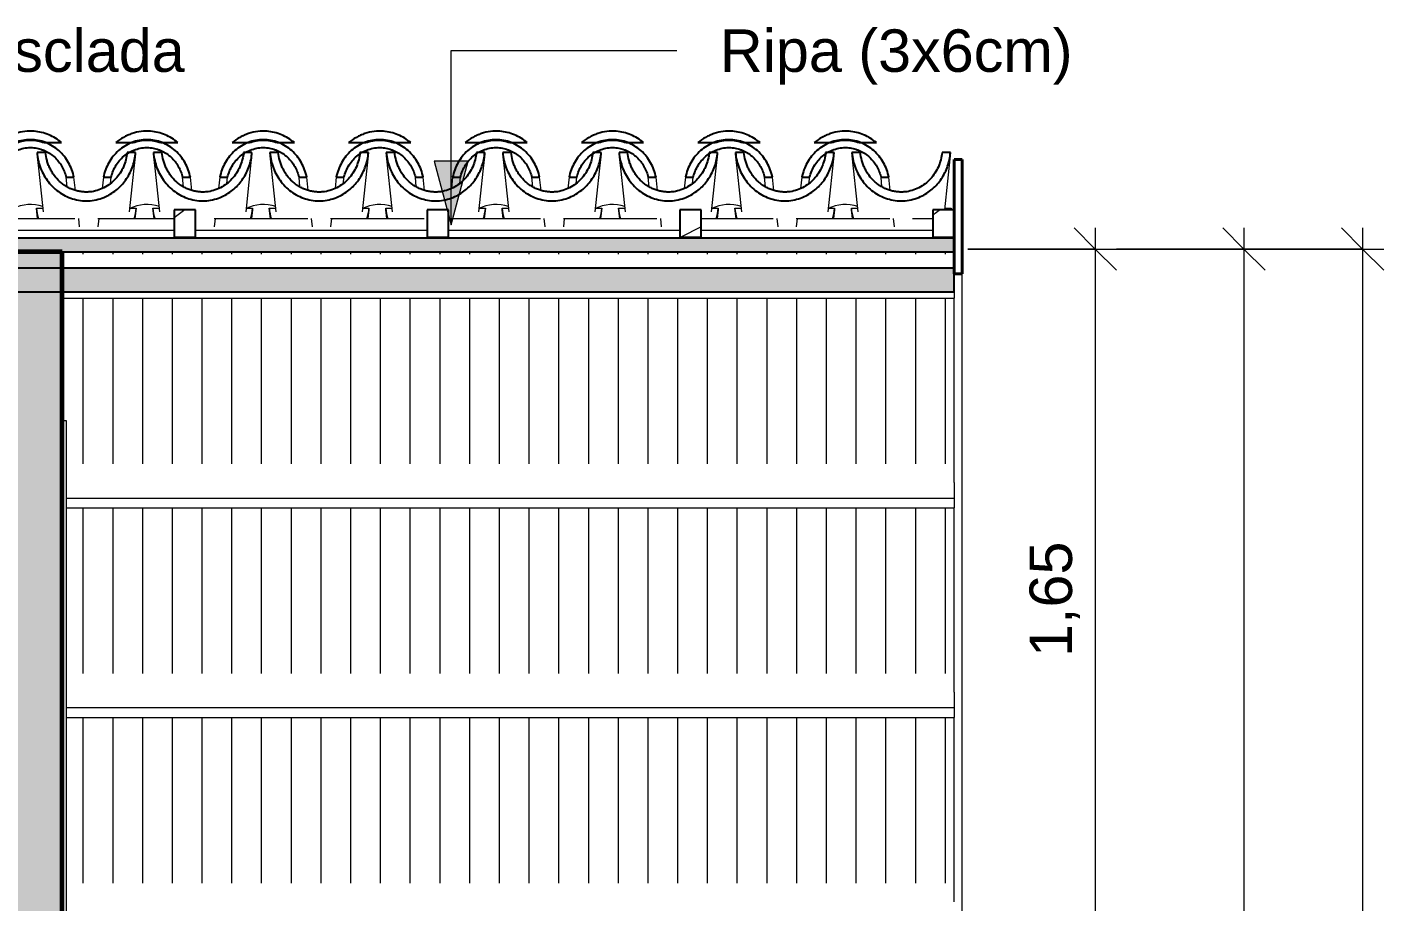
# Model space of a CAD drawing. Header units: millimetres. Extents: x -23755 to 62003, y -3000 to 6760.
# Drawn here: x -5382 to -2188, y 4514 to 6574 of the extents above; entities that cross this region are included whole.
import ezdxf

# ---------------------------------------------------------------- set-up
doc = ezdxf.new("R2010")
doc.units = ezdxf.units.MM
for name, color, linetype, lineweight in [('A-ANNO-DIMS', 211, 'Continuous', 9), ('A-ANNO-DIMS-50', 211, 'Continuous', 9), ('A-DOOR', 31, 'Continuous', 9), ('A-GLAZ-CURT', 52, 'Continuous', 9), ('A-GLAZ-CWMG', 51, 'Continuous', 9), ('A-ROOF', 132, 'Continuous', 9), ('A-ROOF-MCUT', 132, 'Continuous', 40), ('A-ROOF-OTLN', 132, 'Continuous', 9), ('A-ROOF-PATT', 132, 'Continuous', 9), ('A-WALL', 113, 'Continuous', 25), ('A-WALL-PATT', 111, 'Continuous', 25), ('G-ANNO-TEXT', 231, 'Continuous', 9)]:
    doc.layers.add(name, color=color, linetype=linetype, lineweight=lineweight)
doc.styles.add('@Arial Unicode MS', font='', dxfattribs={"height": 100})
doc.styles.add('Arial_1', font='arial.ttf', dxfattribs={"height": 100})
doc.styles.get('@Arial Unicode MS').set_extended_font_data('@Arial Unicode MS')
doc.dimstyles.new('CRT_-__Metros_-_Linha_de_chamada_3_5_mm_1', dxfattribs={"dimscale": 304.8, "dimtxt": 100.584485, "dimasz": 0.328084, "dimexe": 0.164042, "dimexo": 0.0625, "dimgap": 0.082021, "dimtad": 1, "dimlfac": 0.001, "dimrnd": 0.01, "dimzin": 0, "dimdsep": 46, "dimtxsty": '@Arial Unicode MS', "dimblk1": 'OBLIQUE', "dimblk2": 'OBLIQUE', "dimsah": 1, "dimcen": 0.09, "dimdle": 0.164042, "dimazin": 0, "dimtfac": 1, "dimtdec": 4, "dimtix": 1, "dimtmove": 0, "dimatfit": 3, "dimfxl": 0.984252, "dimfxlon": 1, "dimtvp": 1, "dimtolj": 1, "dimtzin": 0, "dimarcsym": 2})
pattern_1 = [(216.87, (-11821.27, 2369.08), (761.9991, 508.00136), [127, -1143]), (206.565, (-11668.87, 2292.88), (-254.0006, -253.9997), [283.981, -283.981]), (198.435, (-11668.87, 2165.88), (-507.99976, -254.0006), [160.644, -642.575])]

# ---------------------------------------------------------------- blocks, each defined once
blk = doc.blocks.new('Rectangular Mullion - Ripa-4229792-A')
at = {"layer": 'A-GLAZ-CWMG'}
for p, q in [((-5489.9, 6122.6), (-5269.8, 6122.6)), ((-5215.8, 6122.6), (-5035.7, 6122.6)), ((-4941.7, 6122.6), (-4721.6, 6122.6)), ((-4667.6, 6122.6), (-4447.5, 6122.6)), ((-4390.4, 6122.6), (-4173.4, 6122.6)), ((-4119.4, 6122.6), (-3899.3, 6122.6)), ((-3795, 6122.6), (-3625.2, 6122.6)), ((-3571.2, 6122.6), (-3351.1, 6122.6)), ((-3297.1, 6122.6), (-3249.7, 6122.6)), ((-5035.7, 6094.7), (-5581.1, 6094.7)), ((-4440.4, 6094.7), (-4985.7, 6094.7)), ((-3845, 6094.7), (-4390.4, 6094.7)), ((-3249.7, 6094.7), (-3795, 6094.7))]:
    blk.add_line(p, q, dxfattribs=at)
blk = doc.blocks.new('Rectangular Mullion - Caibro-4229768-A')
at = {"layer": 'A-GLAZ-CWMG'}
h = blk.add_hatch(dxfattribs=at)
h.set_pattern_fill('FP_2', color=256, style=0, pattern_type=2)
h.set_pattern_definition(pattern_1)
h.paths.add_polyline_path([(-3239.2, 6079.1), (-3199.7, 6079.1), (-3199.7, 6143.7), (-3249.7, 6143.7), (-3249.7, 6079.1)])
at = {"layer": 'A-GLAZ-CWMG', "lineweight": 25}
for p, q in [((-3199.7, 6143.7), (-3249.7, 6143.7)), ((-3249.7, 6143.7), (-3249.7, 6079.1)), ((-3199.7, 6079.1), (-3199.7, 6143.7)), ((-3249.7, 6079.1), (-3199.7, 6079.1))]:
    blk.add_line(p, q, dxfattribs=at)
at = {"layer": 'A-GLAZ-CWMG'}
blk.add_line((-3249.7, 6079.1), (-3249.7, 6076.7), dxfattribs=at)
blk = doc.blocks.new('Rectangular Mullion - Caibro-4229766-A')
at = {"layer": 'A-GLAZ-CWMG'}
h = blk.add_hatch(dxfattribs=at)
h.set_pattern_fill('FP_2', color=256, style=0, pattern_type=2)
h.set_pattern_definition(pattern_1)
h.paths.add_polyline_path([(-3811.4, 6079.1), (-3795, 6079.1), (-3795, 6143.7), (-3845, 6143.7), (-3845, 6079.1)])
at = {"layer": 'A-GLAZ-CWMG', "lineweight": 25}
for p, q in [((-3795, 6143.7), (-3845, 6143.7)), ((-3845, 6143.7), (-3845, 6079.1)), ((-3795, 6079.1), (-3795, 6143.7)), ((-3845, 6079.1), (-3795, 6079.1))]:
    blk.add_line(p, q, dxfattribs=at)
at = {"layer": 'A-GLAZ-CWMG'}
for p, q in [((-3845, 6076.7), (-3845, 6079.1)), ((-3795, 6076.7), (-3795, 6079.1))]:
    blk.add_line(p, q, dxfattribs=at)
blk = doc.blocks.new('Rectangular Mullion - Caibro-V7-A')
at = {"layer": 'A-GLAZ-CWMG', "lineweight": 25}
for p, q in [((-4390.4, 6143.7), (-4440.4, 6143.7)), ((-4440.4, 6143.7), (-4440.4, 6079.1)), ((-4390.4, 6079.1), (-4390.4, 6143.7)), ((-4440.4, 6079.1), (-4390.4, 6079.1))]:
    blk.add_line(p, q, dxfattribs=at)
at = {"layer": 'A-GLAZ-CWMG'}
for p, q in [((-4440.4, 6076.7), (-4440.4, 6079.1)), ((-4390.4, 6076.7), (-4390.4, 6079.1))]:
    blk.add_line(p, q, dxfattribs=at)
blk = doc.blocks.new('Rectangular Mullion - Caibro-V8-A')
at = {"layer": 'A-GLAZ-CWMG'}
h = blk.add_hatch(dxfattribs=at)
h.set_pattern_fill('FP_2', color=256, style=0, pattern_type=2)
h.set_pattern_definition(pattern_1)
h.paths.add_polyline_path([(-4996.6, 6079.1), (-4985.7, 6079.1), (-4985.7, 6143.7), (-5035.7, 6143.7), (-5035.7, 6079.1)])
at = {"layer": 'A-GLAZ-CWMG', "lineweight": 25}
for p, q in [((-4985.7, 6143.7), (-5035.7, 6143.7)), ((-5035.7, 6143.7), (-5035.7, 6079.1)), ((-4985.7, 6079.1), (-4985.7, 6143.7)), ((-5035.7, 6079.1), (-4985.7, 6079.1))]:
    blk.add_line(p, q, dxfattribs=at)
at = {"layer": 'A-GLAZ-CWMG'}
for p, q in [((-5035.7, 6076.7), (-5035.7, 6079.1)), ((-4985.7, 6076.7), (-4985.7, 6079.1))]:
    blk.add_line(p, q, dxfattribs=at)
blk = doc.blocks.new('Rectangular Mullion - Terça-V31-A')
at = {"layer": 'A-GLAZ-CWMG'}
for p, q in [((-3199.7, 5007.3), (-3199.7, 4970.2)), ((-3199.7, 4970.2), (-5289.7, 4970.2)), ((-3199.7, 4970.2), (-3199.7, 4947.9)), ((-5289.7, 4947.9), (-3199.7, 4947.9))]:
    blk.add_line(p, q, dxfattribs=at)
blk = doc.blocks.new('Rectangular Mullion - Terça-V32-A')
at = {"layer": 'A-GLAZ-CWMG'}
for p, q in [((-3199.7, 5501), (-3199.7, 5463.9)), ((-3199.7, 5463.9), (-5289.7, 5463.9)), ((-3199.7, 5463.9), (-3199.7, 5441.6)), ((-5289.7, 5441.6), (-3199.7, 5441.6))]:
    blk.add_line(p, q, dxfattribs=at)
blk = doc.blocks.new('Rectangular Mullion - Terça-V33-A')
at = {"layer": 'A-GLAZ-CWMG'}
h = blk.add_hatch(dxfattribs=at)
h.set_pattern_fill('FP_2', color=256, style=0, pattern_type=2)
h.set_pattern_definition(pattern_1)
h.paths.add_polyline_path([(-19919.7, 5949.9), (-3199.7, 5949.9), (-3199.7, 6005.8), (-19919.7, 6005.8), (-19919.7, 5997.2)])
at = {"layer": 'A-GLAZ-CWMG', "lineweight": 25}
for p, q in [((-3199.7, 6005.8), (-19919.7, 6005.8)), ((-3199.7, 5949.9), (-3199.7, 6005.8)), ((-19919.7, 5949.9), (-3199.7, 5949.9))]:
    blk.add_line(p, q, dxfattribs=at)
at = {"layer": 'A-GLAZ-CWMG'}
for p in [(-3199.7, 5949.9), (-5299.7, 5935.3)]:
    blk.add_line(p, (-3199.7, 5935.3), dxfattribs=at)
blk = doc.blocks.new('Porta inclinada - Porta inclinada Larissa-3958697-A')
at = {"layer": 'A-DOOR'}
for p, q in [((-5479.7, 5646.5), (-5489.7, 5646.5)), ((-5489.7, 3000), (-5489.7, 5646.5)), ((-5289.7, 5646.5), (-5299.7, 5646.5)), ((-5289.7, 3000), (-5289.7, 5646.5))]:
    blk.add_line(p, q, dxfattribs=at)
blk = doc.blocks.new('COLONIAL BASE - COLONIAL BASE-4236683-A')
at = {"layer": 'A-GLAZ-CURT'}
for p, q in [((-3712.8, 6122.6), (-3715.5, 6147.5)), ((-3715.5, 6147.5), (-3700.2, 6147.5)), ((-3712.8, 6122.6), (-3715.1, 6143.3)), ((-3496.2, 6147.5), (-3480.9, 6147.5)), ((-3480.9, 6147.5), (-3483.6, 6122.6)), ((-3481.3, 6143.3), (-3483.6, 6122.6))]:
    blk.add_line(p, q, dxfattribs=at)
for centre, major_axis, start_param, end_param in [((-3729.7, 6076.6), (85.3, 0), 1.218641, 2.069926), ((-3598.2, 6154.4), (117.5, 0), 3.205466, 3.438355), ((-3598.2, 6154.4), (117.5, 0), 5.986423, 6.219312)]:
    blk.add_ellipse(centre, major_axis=major_axis, ratio=0.928477, start_param=start_param, end_param=end_param, dxfattribs=at)
blk = doc.blocks.new('COLONIAL BASE - COLONIAL BASE-V40-A')
at = {"layer": 'A-GLAZ-CURT'}
for p, q in [((-3986.9, 6122.6), (-3989.6, 6147.5)), ((-3989.6, 6147.5), (-3974.9, 6147.5)), ((-3986.9, 6122.6), (-3989.2, 6143.3)), ((-3770.3, 6147.5), (-3755, 6147.5)), ((-3755, 6147.5), (-3757.7, 6122.6)), ((-3755.4, 6143.3), (-3757.7, 6122.6))]:
    blk.add_line(p, q, dxfattribs=at)
for centre, major_axis, start_param, end_param in [((-4003.8, 6076.6), (85.3, 0), 1.221709, 2.069926), ((-3872.3, 6154.4), (117.5, 0), 3.205466, 3.438355), ((-3872.3, 6154.4), (117.5, 0), 5.986423, 6.219312)]:
    blk.add_ellipse(centre, major_axis=major_axis, ratio=0.928477, start_param=start_param, end_param=end_param, dxfattribs=at)
blk = doc.blocks.new('COLONIAL BASE - COLONIAL BASE-V41-A')
at = {"layer": 'A-GLAZ-CURT', "lineweight": 25}
for p, q in [((-3694.3, 6278.4), (-3714.2, 6278.4)), ((-3482.2, 6278.4), (-3502.1, 6278.4)), ((-3832.1, 6220.1), (-3813.8, 6220.1)), ((-3645.6, 6220.1), (-3627.3, 6220.1))]:
    blk.add_line(p, q, dxfattribs=at)
at = {"layer": 'A-GLAZ-CURT'}
for p, q in [((-3699.3, 6138.7), (-3714.2, 6278.4)), ((-3710.9, 6247.8), (-3713.9, 6274.9)), ((-3482.2, 6278.4), (-3497.1, 6138.7)), ((-3482.5, 6274.9), (-3485.5, 6247.8)), ((-3832.1, 6220.1), (-3834.9, 6193.6)), ((-3815.2, 6205.4), (-3813.8, 6220.1)), ((-3643.5, 6197.7), (-3645.6, 6220.1)), ((-3624, 6189), (-3627.3, 6220.1)), ((-3617, 6122.9), (-3614.9, 6103.7))]:
    blk.add_line(p, q, dxfattribs=at)
at = {"layer": 'A-GLAZ-CURT', "lineweight": 25}
for points, knots in [([(-3627.3, 6220.1), (-3628.5, 6226.1), (-3631.9, 6237.8), (-3639.6, 6254.6), (-3649.8, 6269.8), (-3666.7, 6287.6), (-3693.1, 6303.9), (-3729.7, 6310.9), (-3766.3, 6303.9), (-3792.7, 6287.6), (-3809.6, 6269.8), (-3819.9, 6254.6), (-3827.5, 6237.8), (-3830.9, 6226.1), (-3832.1, 6220.1)], [0, 0, 0, 0, 0.0625, 0.125, 0.1875, 0.25, 0.375, 0.5, 0.625, 0.75, 0.8125, 0.875, 0.9375, 1, 1, 1, 1]), ([(-3813.8, 6220.1), (-3812.6, 6225.2), (-3809.3, 6235.2), (-3802.1, 6249.2), (-3792.6, 6261.8), (-3777.2, 6276.2), (-3753.5, 6288.5), (-3727.7, 6291), (-3710.5, 6287.9), (-3701.8, 6285.1), (-3695.4, 6282.5), (-3689.3, 6279.4), (-3681.4, 6274.5), (-3672.4, 6267.4), (-3663.1, 6257.2), (-3655.4, 6245.8), (-3649.4, 6233.3), (-3646.7, 6224.6), (-3645.6, 6220.1)], [0, 0, 0, 0, 0.066667, 0.133333, 0.2, 0.266667, 0.4, 0.533333, 0.591667, 0.620833, 0.65, 0.679167, 0.708333, 0.766667, 0.825, 0.883333, 0.941667, 1, 1, 1, 1]), ([(-3714.2, 6278.4), (-3713.7, 6272.1), (-3711.8, 6259.7), (-3704.5, 6235.6), (-3689, 6208), (-3661.3, 6181.9), (-3632.4, 6168.7), (-3607.6, 6164.4), (-3582.5, 6164.4), (-3553.3, 6172.1), (-3524, 6191.1), (-3502.2, 6216), (-3490, 6240.8), (-3484.2, 6262), (-3482.6, 6272.9), (-3482.2, 6278.4)], [0, 0, 0, 0, 0.052632, 0.105263, 0.210526, 0.315789, 0.421053, 0.473684, 0.526316, 0.631579, 0.723684, 0.815789, 0.907895, 0.953947, 1, 1, 1, 1]), ([(-3502.1, 6278.4), (-3502.6, 6272.6), (-3504.6, 6261.3), (-3510.2, 6244.8), (-3518.4, 6229.6), (-3532.5, 6211.2), (-3555.6, 6193.4), (-3581.3, 6185.8), (-3599.3, 6185), (-3609, 6185.7), (-3618.6, 6187.4), (-3627.9, 6190), (-3637, 6193.7), (-3645.5, 6198.3), (-3653.6, 6203.7), (-3663.6, 6212), (-3672.3, 6221.7), (-3679.5, 6232.5), (-3684.1, 6241.1), (-3687.9, 6250), (-3691.9, 6262.4), (-3693.7, 6271.9), (-3694.3, 6278.4)], [0, 0, 0, 0, 0.058824, 0.117647, 0.176471, 0.235294, 0.352941, 0.470588, 0.503676, 0.536765, 0.569853, 0.602941, 0.636029, 0.669118, 0.702206, 0.735294, 0.801471, 0.834559, 0.867647, 0.900735, 0.933824, 1, 1, 1, 1])]:
    blk.add_open_spline(points, degree=3, knots=knots, dxfattribs=at)
blk = doc.blocks.new('COLONIAL BASE - COLONIAL BASE-V42-A')
at = {"layer": 'A-GLAZ-CURT', "lineweight": 25}
for p, q in [((-3968.4, 6278.4), (-3988.3, 6278.4)), ((-3756.3, 6278.4), (-3776.2, 6278.4)), ((-4106.2, 6220.1), (-4087.9, 6220.1)), ((-3919.7, 6220.1), (-3901.4, 6220.1))]:
    blk.add_line(p, q, dxfattribs=at)
at = {"layer": 'A-GLAZ-CURT'}
for p, q in [((-3973.4, 6138.7), (-3988.3, 6278.4)), ((-3985, 6247.8), (-3988, 6274.9)), ((-3756.3, 6278.4), (-3771.2, 6138.7)), ((-3756.6, 6274.9), (-3759.5, 6247.8)), ((-4106.2, 6220.1), (-4109, 6193.6)), ((-4089.3, 6205.4), (-4087.9, 6220.1)), ((-3917.6, 6197.7), (-3919.7, 6220.1)), ((-3898.1, 6189), (-3901.4, 6220.1)), ((-4118.6, 6103.7), (-4116.5, 6122.9)), ((-3891.1, 6122.9), (-3889, 6103.7))]:
    blk.add_line(p, q, dxfattribs=at)
at = {"layer": 'A-GLAZ-CURT', "lineweight": 25}
for points, knots in [([(-3901.4, 6220.1), (-3902.6, 6226.1), (-3906, 6237.8), (-3913.7, 6254.6), (-3923.9, 6269.8), (-3940.8, 6287.6), (-3967.2, 6303.9), (-4003.8, 6310.9), (-4040.4, 6303.9), (-4066.8, 6287.6), (-4083.7, 6269.8), (-4093.9, 6254.6), (-4101.6, 6237.8), (-4105, 6226.1), (-4106.2, 6220.1)], [0, 0, 0, 0, 0.0625, 0.125, 0.1875, 0.25, 0.375, 0.5, 0.625, 0.75, 0.8125, 0.875, 0.9375, 1, 1, 1, 1]), ([(-4087.9, 6220.1), (-4086.7, 6225.2), (-4083.4, 6235.2), (-4076.2, 6249.2), (-4066.7, 6261.8), (-4051.3, 6276.2), (-4027.6, 6288.5), (-4001.7, 6291), (-3984.6, 6287.9), (-3975.9, 6285.1), (-3969.5, 6282.5), (-3963.4, 6279.4), (-3955.5, 6274.5), (-3946.5, 6267.4), (-3937.2, 6257.2), (-3929.5, 6245.8), (-3923.5, 6233.3), (-3920.8, 6224.6), (-3919.7, 6220.1)], [0, 0, 0, 0, 0.066667, 0.133333, 0.2, 0.266667, 0.4, 0.533333, 0.591667, 0.620833, 0.65, 0.679167, 0.708333, 0.766667, 0.825, 0.883333, 0.941667, 1, 1, 1, 1]), ([(-3988.3, 6278.4), (-3987.8, 6272.1), (-3985.9, 6259.7), (-3978.6, 6235.6), (-3963.1, 6208), (-3935.4, 6181.9), (-3906.5, 6168.7), (-3881.7, 6164.4), (-3856.6, 6164.4), (-3827.4, 6172.1), (-3798.1, 6191.1), (-3776.3, 6216), (-3764.1, 6240.8), (-3758.3, 6262), (-3756.7, 6272.9), (-3756.3, 6278.4)], [0, 0, 0, 0, 0.052632, 0.105263, 0.210526, 0.315789, 0.421053, 0.473684, 0.526316, 0.631579, 0.723684, 0.815789, 0.907895, 0.953947, 1, 1, 1, 1]), ([(-3776.2, 6278.4), (-3776.7, 6272.6), (-3778.7, 6261.3), (-3784.3, 6244.8), (-3792.5, 6229.6), (-3806.6, 6211.2), (-3829.7, 6193.4), (-3855.4, 6185.8), (-3873.4, 6185), (-3883.1, 6185.7), (-3892.7, 6187.4), (-3902, 6190), (-3911.1, 6193.7), (-3919.6, 6198.3), (-3927.7, 6203.7), (-3937.7, 6212), (-3946.4, 6221.7), (-3953.5, 6232.5), (-3958.2, 6241.1), (-3962, 6250), (-3966, 6262.4), (-3967.8, 6271.9), (-3968.4, 6278.4)], [0, 0, 0, 0, 0.058824, 0.117647, 0.176471, 0.235294, 0.352941, 0.470588, 0.503676, 0.536765, 0.569853, 0.602941, 0.636029, 0.669118, 0.702206, 0.735294, 0.801471, 0.834559, 0.867647, 0.900735, 0.933824, 1, 1, 1, 1])]:
    blk.add_open_spline(points, degree=3, knots=knots, dxfattribs=at)
blk = doc.blocks.new('COLONIAL BASE - COLONIAL BASE-V43-A')
at = {"layer": 'A-GLAZ-CURT', "lineweight": 25}
for p, q in [((-4516.6, 6278.4), (-4536.5, 6278.4)), ((-4304.5, 6278.4), (-4324.4, 6278.4)), ((-4654.4, 6220.1), (-4636.1, 6220.1)), ((-4467.9, 6220.1), (-4449.6, 6220.1))]:
    blk.add_line(p, q, dxfattribs=at)
at = {"layer": 'A-GLAZ-CURT'}
for p, q in [((-4521.6, 6138.7), (-4536.5, 6278.4)), ((-4533.2, 6247.8), (-4536.2, 6274.9)), ((-4304.5, 6278.4), (-4319.4, 6138.7)), ((-4304.8, 6274.9), (-4307.7, 6247.8)), ((-4654.4, 6220.1), (-4657.2, 6193.6)), ((-4637.5, 6205.4), (-4636.1, 6220.1)), ((-4465.8, 6197.7), (-4467.9, 6220.1)), ((-4446.3, 6189), (-4449.6, 6220.1)), ((-4666.8, 6103.7), (-4664.7, 6122.9))]:
    blk.add_line(p, q, dxfattribs=at)
at = {"layer": 'A-GLAZ-CURT', "lineweight": 25}
for points, knots in [([(-4449.6, 6220.1), (-4450.8, 6226.1), (-4454.2, 6237.8), (-4461.9, 6254.6), (-4472.1, 6269.8), (-4489, 6287.6), (-4515.4, 6303.9), (-4552, 6310.9), (-4588.6, 6303.9), (-4615, 6287.6), (-4631.9, 6269.8), (-4642.1, 6254.6), (-4649.8, 6237.8), (-4653.2, 6226.1), (-4654.4, 6220.1)], [0, 0, 0, 0, 0.0625, 0.125, 0.1875, 0.25, 0.375, 0.5, 0.625, 0.75, 0.8125, 0.875, 0.9375, 1, 1, 1, 1]), ([(-4636.1, 6220.1), (-4634.9, 6225.2), (-4631.6, 6235.2), (-4624.4, 6249.2), (-4614.9, 6261.8), (-4599.5, 6276.2), (-4575.8, 6288.5), (-4549.9, 6291), (-4532.8, 6287.9), (-4524.1, 6285.1), (-4517.6, 6282.5), (-4511.6, 6279.4), (-4503.7, 6274.5), (-4494.7, 6267.4), (-4485.4, 6257.2), (-4477.7, 6245.8), (-4471.7, 6233.3), (-4469, 6224.6), (-4467.9, 6220.1)], [0, 0, 0, 0, 0.066667, 0.133333, 0.2, 0.266667, 0.4, 0.533333, 0.591667, 0.620833, 0.65, 0.679167, 0.708333, 0.766667, 0.825, 0.883333, 0.941667, 1, 1, 1, 1]), ([(-4536.5, 6278.4), (-4536, 6272.1), (-4534.1, 6259.7), (-4526.8, 6235.6), (-4511.3, 6208), (-4483.6, 6181.9), (-4454.7, 6168.7), (-4429.9, 6164.4), (-4404.8, 6164.4), (-4375.6, 6172.1), (-4346.3, 6191.1), (-4324.5, 6216), (-4312.3, 6240.8), (-4306.5, 6262), (-4304.9, 6272.9), (-4304.5, 6278.4)], [0, 0, 0, 0, 0.052632, 0.105263, 0.210526, 0.315789, 0.421053, 0.473684, 0.526316, 0.631579, 0.723684, 0.815789, 0.907895, 0.953947, 1, 1, 1, 1]), ([(-4324.4, 6278.4), (-4324.9, 6272.6), (-4326.9, 6261.3), (-4332.5, 6244.8), (-4340.7, 6229.6), (-4354.8, 6211.2), (-4377.9, 6193.4), (-4403.6, 6185.8), (-4421.6, 6185), (-4431.3, 6185.7), (-4440.9, 6187.4), (-4450.2, 6190), (-4459.3, 6193.7), (-4467.8, 6198.3), (-4475.9, 6203.7), (-4485.9, 6212), (-4494.6, 6221.7), (-4501.7, 6232.5), (-4506.4, 6241.1), (-4510.2, 6250), (-4514.2, 6262.4), (-4516, 6271.9), (-4516.6, 6278.4)], [0, 0, 0, 0, 0.058824, 0.117647, 0.176471, 0.235294, 0.352941, 0.470588, 0.503676, 0.536765, 0.569853, 0.602941, 0.636029, 0.669118, 0.702206, 0.735294, 0.801471, 0.834559, 0.867647, 0.900735, 0.933824, 1, 1, 1, 1])]:
    blk.add_open_spline(points, degree=3, knots=knots, dxfattribs=at)
blk = doc.blocks.new('COLONIAL BASE - COLONIAL BASE-V44-A')
at = {"layer": 'A-GLAZ-CURT', "lineweight": 25}
for p, q in [((-5064.8, 6278.4), (-5084.7, 6278.4)), ((-4852.7, 6278.4), (-4872.6, 6278.4)), ((-5202.6, 6220.1), (-5184.3, 6220.1)), ((-5016.1, 6220.1), (-4997.8, 6220.1))]:
    blk.add_line(p, q, dxfattribs=at)
at = {"layer": 'A-GLAZ-CURT'}
for p, q in [((-5069.8, 6138.7), (-5084.7, 6278.4)), ((-5081.4, 6247.8), (-5084.4, 6274.9)), ((-4852.7, 6278.4), (-4867.6, 6138.7)), ((-4853, 6274.9), (-4855.9, 6247.8)), ((-5202.6, 6220.1), (-5205.4, 6193.6)), ((-5185.7, 6205.4), (-5184.3, 6220.1)), ((-5014, 6197.7), (-5016.1, 6220.1)), ((-4994.5, 6189), (-4997.8, 6220.1)), ((-5215, 6103.7), (-5212.9, 6122.9)), ((-4985.7, 6107), (-4985.4, 6103.7))]:
    blk.add_line(p, q, dxfattribs=at)
at = {"layer": 'A-GLAZ-CURT', "lineweight": 25}
for points, knots in [([(-4997.8, 6220.1), (-4999, 6226.1), (-5002.3, 6237.8), (-5010, 6254.6), (-5020.3, 6269.8), (-5037.2, 6287.6), (-5063.6, 6303.9), (-5100.2, 6310.9), (-5136.8, 6303.9), (-5163.2, 6287.6), (-5180.1, 6269.8), (-5190.3, 6254.6), (-5198, 6237.8), (-5201.4, 6226.1), (-5202.6, 6220.1)], [0, 0, 0, 0, 0.0625, 0.125, 0.1875, 0.25, 0.375, 0.5, 0.625, 0.75, 0.8125, 0.875, 0.9375, 1, 1, 1, 1]), ([(-5184.3, 6220.1), (-5183, 6225.2), (-5179.8, 6235.2), (-5172.6, 6249.2), (-5163.1, 6261.8), (-5147.7, 6276.2), (-5124, 6288.5), (-5098.1, 6291), (-5081, 6287.9), (-5072.3, 6285.1), (-5065.8, 6282.5), (-5059.8, 6279.4), (-5051.9, 6274.5), (-5042.9, 6267.4), (-5033.6, 6257.2), (-5025.9, 6245.8), (-5019.9, 6233.3), (-5017.2, 6224.6), (-5016.1, 6220.1)], [0, 0, 0, 0, 0.066667, 0.133333, 0.2, 0.266667, 0.4, 0.533333, 0.591667, 0.620833, 0.65, 0.679167, 0.708333, 0.766667, 0.825, 0.883333, 0.941667, 1, 1, 1, 1]), ([(-5084.7, 6278.4), (-5084.2, 6272.1), (-5082.3, 6259.7), (-5075, 6235.6), (-5059.5, 6208), (-5031.8, 6181.9), (-5002.9, 6168.7), (-4978.1, 6164.4), (-4953, 6164.4), (-4923.8, 6172.1), (-4894.5, 6191.1), (-4872.7, 6216), (-4860.5, 6240.8), (-4854.7, 6262), (-4853.1, 6272.9), (-4852.7, 6278.4)], [0, 0, 0, 0, 0.052632, 0.105263, 0.210526, 0.315789, 0.421053, 0.473684, 0.526316, 0.631579, 0.723684, 0.815789, 0.907895, 0.953947, 1, 1, 1, 1]), ([(-4872.6, 6278.4), (-4873.1, 6272.6), (-4875.1, 6261.3), (-4880.7, 6244.8), (-4888.9, 6229.6), (-4903, 6211.2), (-4926.1, 6193.4), (-4951.8, 6185.8), (-4969.8, 6185), (-4979.5, 6185.7), (-4989.1, 6187.4), (-4998.4, 6190), (-5007.5, 6193.7), (-5016, 6198.3), (-5024.1, 6203.7), (-5034.1, 6212), (-5042.8, 6221.7), (-5049.9, 6232.5), (-5054.6, 6241.1), (-5058.4, 6250), (-5062.4, 6262.4), (-5064.2, 6271.9), (-5064.8, 6278.4)], [0, 0, 0, 0, 0.058824, 0.117647, 0.176471, 0.235294, 0.352941, 0.470588, 0.503676, 0.536765, 0.569853, 0.602941, 0.636029, 0.669118, 0.702206, 0.735294, 0.801471, 0.834559, 0.867647, 0.900735, 0.933824, 1, 1, 1, 1])]:
    blk.add_open_spline(points, degree=3, knots=knots, dxfattribs=at)
blk = doc.blocks.new('COLONIAL BASE - COLONIAL BASE-V45-A')
at = {"layer": 'A-GLAZ-CURT', "lineweight": 25}
for p, q in [((-3802.9, 6301.6), (-3762.2, 6301.6)), ((-3697.2, 6301.6), (-3656.5, 6301.6))]:
    blk.add_line(p, q, dxfattribs=at)
blk.add_open_spline([(-3656.5, 6301.6), (-3661.1, 6305.4), (-3670.6, 6312.3), (-3686.5, 6320.4), (-3703.3, 6325.9), (-3722.3, 6329), (-3743, 6328.6), (-3761.1, 6324.5), (-3774.9, 6319.2), (-3788.1, 6312.6), (-3797.2, 6306.4), (-3802.9, 6301.6)], degree=3, knots=[0, 0, 0, 0, 0.111111, 0.222222, 0.333333, 0.444444, 0.583333, 0.722222, 0.791667, 0.861111, 1, 1, 1, 1], dxfattribs=at)
blk.add_open_spline([(-3762.2, 6301.6), (-3757, 6303.6), (-3746.3, 6306.5), (-3729.7, 6308), (-3713.1, 6306.5), (-3702.4, 6303.6), (-3697.2, 6301.6)], degree=3, dxfattribs=at)
blk = doc.blocks.new('COLONIAL BASE - COLONIAL BASE-V53-A')
at = {"layer": 'A-GLAZ-CURT'}
for p, q in [((-10017.1, 6122.6), (-10019.7, 6147.5)), ((-10019.7, 6147.5), (-10004.5, 6147.5)), ((-10017.1, 6122.6), (-10019.3, 6143.3)), ((-9800.4, 6147.5), (-9785.2, 6147.5)), ((-9785.2, 6147.5), (-9785.6, 6143.7))]:
    blk.add_line(p, q, dxfattribs=at)
for centre, major_axis, start_param, end_param in [((-10034, 6076.6), (85.3, 0), 1.218641, 2.069926), ((-9902.5, 6154.4), (117.5, 0), 3.205466, 3.438355), ((-9902.5, 6154.4), (117.5, 0), 6.184843, 6.219312)]:
    blk.add_ellipse(centre, major_axis=major_axis, ratio=0.928477, start_param=start_param, end_param=end_param, dxfattribs=at)
blk = doc.blocks.new('COLONIAL BASE - COLONIAL BASE-V55-A')
at = {"layer": 'A-GLAZ-CURT', "lineweight": 25}
for p, q in [((-10546.8, 6278.4), (-10566.7, 6278.4)), ((-10334.6, 6278.4), (-10354.5, 6278.4)), ((-10684.5, 6220.1), (-10666.2, 6220.1)), ((-10498.1, 6220.1), (-10479.8, 6220.1))]:
    blk.add_line(p, q, dxfattribs=at)
at = {"layer": 'A-GLAZ-CURT'}
for p, q in [((-10551.7, 6138.7), (-10566.7, 6278.4)), ((-10563.4, 6247.8), (-10566.3, 6274.9)), ((-10334.6, 6278.4), (-10349, 6143.7)), ((-10335, 6274.9), (-10337.9, 6247.8)), ((-10684.5, 6220.1), (-10687.4, 6193.6)), ((-10667.6, 6205.4), (-10666.2, 6220.1)), ((-10496, 6197.7), (-10498.1, 6220.1)), ((-10476.5, 6189), (-10479.8, 6220.1)), ((-10697, 6103.7), (-10694.9, 6122.9)), ((-10469.4, 6122.9), (-10467.3, 6103.7))]:
    blk.add_line(p, q, dxfattribs=at)
at = {"layer": 'A-GLAZ-CURT', "lineweight": 25}
for points, knots in [([(-10479.8, 6220.1), (-10481, 6226.1), (-10484.3, 6237.8), (-10492, 6254.6), (-10502.3, 6269.8), (-10519.1, 6287.6), (-10545.5, 6303.9), (-10582.2, 6310.9), (-10618.8, 6303.9), (-10645.2, 6287.6), (-10662, 6269.8), (-10672.3, 6254.6), (-10680, 6237.8), (-10683.3, 6226.1), (-10684.5, 6220.1)], [0, 0, 0, 0, 0.0625, 0.125, 0.1875, 0.25, 0.375, 0.5, 0.625, 0.75, 0.8125, 0.875, 0.9375, 1, 1, 1, 1]), ([(-10666.2, 6220.1), (-10665, 6225.2), (-10661.8, 6235.2), (-10654.5, 6249.2), (-10645, 6261.8), (-10629.6, 6276.2), (-10606, 6288.5), (-10580.1, 6291), (-10562.9, 6287.9), (-10554.2, 6285.1), (-10547.8, 6282.5), (-10541.7, 6279.4), (-10533.9, 6274.5), (-10524.9, 6267.4), (-10515.6, 6257.2), (-10507.9, 6245.8), (-10501.9, 6233.3), (-10499.2, 6224.6), (-10498.1, 6220.1)], [0, 0, 0, 0, 0.066667, 0.133333, 0.2, 0.266667, 0.4, 0.533333, 0.591667, 0.620833, 0.65, 0.679167, 0.708333, 0.766667, 0.825, 0.883333, 0.941667, 1, 1, 1, 1]), ([(-10566.7, 6278.4), (-10566.1, 6272.1), (-10564.2, 6259.7), (-10556.9, 6235.6), (-10541.5, 6208), (-10513.8, 6181.9), (-10484.9, 6168.7), (-10460.1, 6164.4), (-10434.9, 6164.4), (-10405.7, 6172.1), (-10376.5, 6191.1), (-10354.7, 6216), (-10342.5, 6240.8), (-10336.7, 6262), (-10335.1, 6272.9), (-10334.6, 6278.4)], [0, 0, 0, 0, 0.052632, 0.105263, 0.210526, 0.315789, 0.421053, 0.473684, 0.526316, 0.631579, 0.723684, 0.815789, 0.907895, 0.953947, 1, 1, 1, 1]), ([(-10354.5, 6278.4), (-10355.1, 6272.6), (-10357.1, 6261.3), (-10362.7, 6244.8), (-10370.8, 6229.6), (-10384.9, 6211.2), (-10408.1, 6193.4), (-10433.7, 6185.8), (-10451.8, 6185), (-10461.4, 6185.7), (-10471.1, 6187.4), (-10480.4, 6190), (-10489.4, 6193.7), (-10498, 6198.3), (-10506.1, 6203.7), (-10516, 6212), (-10524.7, 6221.7), (-10531.9, 6232.5), (-10536.5, 6241.1), (-10540.4, 6250), (-10544.4, 6262.4), (-10546.1, 6271.9), (-10546.8, 6278.4)], [0, 0, 0, 0, 0.058824, 0.117647, 0.176471, 0.235294, 0.352941, 0.470588, 0.503676, 0.536765, 0.569853, 0.602941, 0.636029, 0.669118, 0.702206, 0.735294, 0.801471, 0.834559, 0.867647, 0.900735, 0.933824, 1, 1, 1, 1])]:
    blk.add_open_spline(points, degree=3, knots=knots, dxfattribs=at)
blk = doc.blocks.new('DIMBLOCK18-A')
at = {"layer": 'A-ANNO-DIMS-50', "lineweight": 18, "transparency": 16777216}
for p, q in [((-2867.1, 6051.1), (-2917.1, 6101.1)), ((-2867.1, 6051.1), (-2817.1, 6001.1)), ((-2867.1, 4400), (-2917.1, 4450)), ((-2867.1, 4400), (-2817.1, 4350))]:
    blk.add_line(p, q, dxfattribs=at)
at = {"layer": 'A-ANNO-DIMS-50', "transparency": 16777216}
for p, q in [((-2867.1, 6101.1), (-2867.1, 4400)), ((-3167.1, 6051.1), (-2817.1, 6051.1)), ((-2867.1, 6051.1), (-3167.1, 6051.1)), ((-3167.1, 4400), (-2817.1, 4400)), ((-2867.1, 4400), (-3167.1, 4400))]:
    blk.add_line(p, q, dxfattribs=at)
at = {"layer": 'A-ANNO-DIMS-50', "color": 0, "transparency": 16777216, "insert": (-3021.9, 5090.3), "char_height": 100, "width": 324.675, "attachment_point": 1, "rotation": 90, "line_spacing_factor": 1.117605, "style": '@Arial Unicode MS'}
blk.add_mtext('1,65', dxfattribs=at)
blk = doc.blocks.new('_Oblique')
at = {"color": 0, "linetype": 'ByBlock', "lineweight": -2}
blk.add_line((-0.5, -0.5), (0.5, 0.5), dxfattribs=at)
blk = doc.blocks.new('DIMBLOCK35-A')
at = {"layer": 'A-ANNO-DIMS-50', "lineweight": 18, "transparency": 16777216}
for p, q in [((-2517.1, 6051.1), (-2567.1, 6101.1)), ((-2517.1, 6051.1), (-2467.1, 6001.1)), ((-2517.1, -250), (-2567.1, -200)), ((-2517.1, -250), (-2467.1, -300))]:
    blk.add_line(p, q, dxfattribs=at)
at = {"layer": 'A-ANNO-DIMS-50', "transparency": 16777216}
for p, q in [((-2517.1, 6101.1), (-2517.1, -250)), ((-2817.1, 6051.1), (-2467.1, 6051.1)), ((-2517.1, 6051.1), (-2817.1, 6051.1)), ((-2817.1, -250), (-2467.1, -250)), ((-2517.1, -250), (-2817.1, -250))]:
    blk.add_line(p, q, dxfattribs=at)
at = {"layer": 'A-ANNO-DIMS-50', "color": 0, "transparency": 16777216, "insert": (-2671.9, 2765.3), "char_height": 100, "width": 324.675, "attachment_point": 1, "rotation": 90, "line_spacing_factor": 1.117605, "style": '@Arial Unicode MS'}
blk.add_mtext('6,30', dxfattribs=at)
blk = doc.blocks.new('DIMBLOCK37-A')
at = {"layer": 'A-ANNO-DIMS-50', "lineweight": 18, "transparency": 16777216}
for p, q in [((-2237.6, 6051.1), (-2287.6, 6101.1)), ((-2237.6, 6051.1), (-2187.6, 6001.1)), ((-2237.6, -996.8), (-2287.6, -946.8)), ((-2237.6, -996.8), (-2187.6, -1046.8))]:
    blk.add_line(p, q, dxfattribs=at)
at = {"layer": 'A-ANNO-DIMS-50', "transparency": 16777216}
for p, q in [((-2237.6, 6101.1), (-2237.6, -1046.8)), ((-2537.6, 6051.1), (-2187.6, 6051.1)), ((-2237.6, 6051.1), (-2537.6, 6051.1)), ((-2537.6, -996.8), (-2187.6, -996.8)), ((-2237.6, -996.8), (-2537.6, -996.8))]:
    blk.add_line(p, q, dxfattribs=at)
at = {"layer": 'A-ANNO-DIMS-50', "color": 0, "transparency": 16777216, "insert": (-2392.4, 2391.9), "char_height": 100, "width": 324.675, "attachment_point": 1, "rotation": 90, "line_spacing_factor": 1.117605, "style": '@Arial Unicode MS'}
blk.add_mtext('7,05', dxfattribs=at)

msp = doc.modelspace()

# ---------------------------------------------------------------- hatches: boundary and pattern name
at = {"layer": 'A-ROOF-PATT'}
msp.add_hatch(color=256, dxfattribs=at).paths.add_polyline_path([(-11535.623, 6044.391), (-3199.651, 6044.391), (-3199.651, 6076.702), (-19919.651, 6076.702), (-19919.651, 6044.391), (-11576.492, 6044.391)])
h = msp.add_hatch(dxfattribs=at)
h.set_pattern_fill('FP_4', color=256, style=0, pattern_type=2)
h.set_pattern_definition([(90, (0, 6212.23), (-70, 4e-15), [])])
h.paths.add_polyline_path([(-19919.651, 4070.749), (-19319.651, 4070.749), (-19319.651, 4454.159), (-19919.651, 4454.159), (-19919.651, 4096.966)])
h.paths.add_polyline_path([(-3484.448, 4070.749), (-3199.651, 4070.749), (-3199.651, 4454.159), (-5289.651, 4454.159), (-5289.651, 4380.337), (-3799.651, 4380.337), (-3799.651, 4070.749)])
h.paths.add_polyline_path([(-19096.371, 4380.337), (-18728.331, 4380.337), (-18728.551, 4436.104), (-18729.653, 4454.159), (-19139.651, 4454.159), (-19139.651, 4380.337), (-19137.24, 4380.337)])
h.paths.add_polyline_path([(-16889.45, 4380.337), (-16759.651, 4380.337), (-16759.651, 4454.159), (-17169.649, 4454.159), (-17170.97, 4432.51), (-17170.97, 4380.337), (-16930.319, 4380.337)])
h.paths.add_polyline_path([(-9778.26, 4380.337), (-5489.651, 4380.337), (-5489.651, 4454.159), (-16579.651, 4454.159), (-16579.651, 4380.337), (-9819.129, 4380.337)])
h.paths.add_polyline_path([(-16358.154, 4557.926), (-5489.651, 4557.926), (-5489.651, 4947.873), (-16579.651, 4947.873), (-16579.651, 4557.926), (-16399.023, 4557.926)])
h.paths.add_polyline_path([(-17044.317, 4813.978), (-17045.399, 4812.691), (-17044.749, 4812.691), (-17044.425, 4813.656)])
h.paths.add_polyline_path([(-17141.021, 4557.926), (-16759.651, 4557.926), (-16759.651, 4947.873), (-17715.344, 4947.864), (-17541.151, 4935.62), (-17541.151, 4900.68), (-17332.401, 4881.34), (-17332.401, 4860.34), (-17095.651, 4850.364), (-17095.651, 4844.1), (-17054.379, 4843.6), (-17050.949, 4842.064), (-17049.873, 4841.27), (-17048.559, 4838.714), (-17047.869, 4835.291), (-17046.287, 4827.808), (-17047.289, 4827.001), (-17050.614, 4826.339), (-17052.004, 4824.804), (-17052.07, 4824.227), (-17052.437, 4823.009), (-17052.437, 4822.62), (-17050.961, 4821.102), (-17042.425, 4815.965), (-17042.425, 4815.124), (-17043.959, 4815.965), (-17045.399, 4815.928), (-17043.21, 4815.052), (-17043.986, 4814.581), (-17048.106, 4815.965), (-17050.993, 4815.52), (-17049.081, 4814.589), (-17048.849, 4814.589), (-17048.559, 4815.347), (-17047.026, 4814.964), (-17046.899, 4814.544), (-17043.959, 4813.859), (-17043.344, 4813.656), (-17043.21, 4812.694), (-17041.898, 4813.597), (-17041.426, 4813.01), (-17040.966, 4813.597), (-17040.137, 4812.691), (-17039.244, 4800.018), (-18860.058, 4800.018), (-18859.165, 4812.691), (-18857.312, 4814.563), (-18856.876, 4814.188), (-18856.28, 4813.934), (-18854.864, 4814.205), (-18854.274, 4814.205), (-18853.423, 4813.938), (-18852.458, 4815.198), (-18850.901, 4814.205), (-18849.807, 4815.183), (-18848.402, 4814.905), (-18846.771, 4814.204), (-18845.433, 4815.184), (-18844.464, 4815.365), (-18844.608, 4815.965), (-18856.876, 4815.965), (-18847.755, 4821.865), (-18846.904, 4823.95), (-18846.463, 4824.238), (-18846.908, 4825.173), (-18849.792, 4826.585), (-18852.481, 4827.538), (-18851.496, 4827.527), (-18852.481, 4828.24), (-18853.015, 4828.3), (-18853.902, 4829.814), (-18853.793, 4829.966), (-18852.24, 4832.423), (-18851.157, 4837.926), (-18851.017, 4839.669), (-18846.908, 4843.219), (-18841.748, 4844.1), (-18803.651, 4844.1), (-18803.651, 4850.92), (-18566.901, 4860.34), (-18566.901, 4881.34), (-18358.151, 4900.68), (-18358.151, 4935.62), (-18183.957, 4947.873), (-19139.651, 4947.873), (-19139.651, 4557.926), (-18758.28, 4557.926), (-18758.28, 4562.842), (-18771.965, 4800), (-17127.336, 4800), (-17141.021, 4562.842)])
h.paths.add_polyline_path([(-5289.651, 4557.926), (-3199.651, 4557.926), (-3199.651, 4947.873), (-5289.651, 4947.873), (-5289.651, 4629.022)])
h.paths.add_polyline_path([(-19319.651, 4557.926), (-19319.651, 4947.873), (-19919.651, 4947.873), (-19919.651, 4557.926), (-19341.584, 4557.926)])
h.paths.add_polyline_path([(-17949.651, 4698.75), (-17942.383, 4700.031), (-17935.989, 4703.724), (-17931.248, 4709.374), (-17928.723, 4716.314), (-17928.724, 4723.692), (-17931.249, 4730.628), (-17935.996, 4736.282), (-17942.384, 4739.969), (-17949.651, 4741.25), (-17956.917, 4739.969), (-17963.313, 4736.274), (-17968.053, 4730.625), (-17970.578, 4723.692), (-17970.578, 4716.311), (-17968.053, 4709.374), (-17963.313, 4703.724), (-17956.918, 4700.031), (-17952.041, 4699.171)])
h.paths.add_polyline_path([(-17049.587, 4813.664), (-17050.899, 4814.175), (-17050.789, 4812.773), (-17049.805, 4813.503)])
h.paths.add_polyline_path([(-17055.628, 4814.548), (-17055.987, 4815.353), (-17056.596, 4814.987), (-17055.925, 4814.683)])
h.paths.add_polyline_path([(-18837.079, 4815.363), (-18838.515, 4815.352), (-18837.703, 4815.317)])
h.paths.add_polyline_path([(-18842.494, 4815.365), (-18843.253, 4815.513), (-18843.253, 4815.3)])
h.paths.add_polyline_path([(-17063.157, 4815.284), (-17066.879, 4815.965), (-17066.879, 4815.321), (-17063.627, 4815.287)])
h.paths.add_polyline_path([(-18846.904, 4823.95), (-18847.168, 4825.239), (-18846.53, 4824.925), (-18846.797, 4824.227)])
h.paths.add_polyline_path([(-14273.84, 5051.64), (-5489.651, 5051.64), (-5489.651, 5441.586), (-16579.651, 5441.586), (-16579.651, 5051.64), (-14314.708, 5051.64)])
h.paths.add_polyline_path([(-19139.651, 5051.64), (-16759.651, 5051.64), (-16759.651, 5441.586), (-19139.651, 5441.586), (-19139.651, 5085.069)])
h.paths.add_polyline_path([(-19919.651, 5051.64), (-19319.651, 5051.64), (-19319.651, 5441.586), (-19919.651, 5441.586), (-19919.651, 5085.069)])
h.paths.add_polyline_path([(-4833.122, 5051.64), (-3199.651, 5051.64), (-3199.651, 5441.586), (-5289.651, 5441.586), (-5289.651, 5051.64), (-4873.991, 5051.64)])
h.paths.add_polyline_path([(-14355.577, 5545.353), (-5489.651, 5545.353), (-5489.651, 5646.465), (-5479.651, 5646.465), (-5479.651, 5935.299), (-16579.651, 5935.299), (-16579.651, 5545.353), (-14396.446, 5545.353)])
h.paths.add_polyline_path([(-17665.959, 5545.353), (-16759.651, 5545.353), (-16759.651, 5935.299), (-19139.651, 5935.299), (-19139.651, 5545.353), (-17706.828, 5545.353)])
h.paths.add_polyline_path([(-19319.651, 5545.353), (-19319.651, 5935.299), (-19919.651, 5935.299), (-19919.651, 5545.353), (-19341.584, 5545.353)])
h.paths.add_polyline_path([(-3239.234, 5545.353), (-3199.651, 5545.353), (-3199.651, 5935.299), (-5299.651, 5935.299), (-5299.651, 5646.465), (-5289.651, 5646.465), (-5289.651, 5545.353), (-3320.972, 5545.353)])
h.paths.add_polyline_path([(-3239.234, 6039.066), (-3199.651, 6039.066), (-3199.651, 6044.391), (-5299.651, 6044.391), (-5299.651, 6039.066), (-3320.972, 6039.066)])
h.paths.add_polyline_path([(-8388.717, 6039.066), (-5479.651, 6039.066), (-5479.651, 6044.391), (-16579.651, 6044.391), (-16579.651, 6039.066), (-8429.586, 6039.066)])
h.paths.add_polyline_path([(-19919.651, 6039.066), (-19319.651, 6039.066), (-19319.651, 6044.391), (-19919.651, 6044.391)])
h.paths.add_polyline_path([(-16759.651, 6039.066), (-16759.651, 6044.391), (-19139.651, 6044.391), (-19139.651, 6039.066), (-16766.843, 6039.066)])
at = {"layer": 'A-WALL-PATT'}
h = msp.add_hatch(color=256, dxfattribs=at)
h.paths.add_polyline_path([(-5479.651, 200), (-5299.651, 200), (-5299.651, 2680), (-5479.651, 2680), (-5479.651, 448.588)])
h.paths.add_polyline_path([(-5479.651, 3000), (-5299.651, 3000), (-5299.651, 6044.391), (-5479.651, 6044.391), (-5479.651, 3032.856)])
at = {"layer": 'G-ANNO-TEXT'}
msp.add_hatch(color=7, dxfattribs=at).paths.add_polyline_path([(-4383.727, 6107.848), (-4343.535, 6257.848), (-4423.919, 6257.848)])

# ---------------------------------------------------------------- linework, layer by layer
at = {"layer": 'A-ROOF', "lineweight": 25}
for p, q in [((-3199.651, 6076.702), (-19919.651, 6076.702)), ((-19919.651, 6044.391), (-3199.651, 6044.391))]:
    msp.add_line(p, q, dxfattribs=at)
at = {"layer": 'A-ROOF-MCUT'}
for p, q in [((-3180.651, 6262.217), (-3199.651, 6262.217)), ((-3199.651, 6262.217), (-3199.651, 5992.959)), ((-3180.651, 5992.959), (-3180.651, 6262.217)), ((-3199.651, 5992.959), (-3180.651, 5992.959))]:
    msp.add_line(p, q, dxfattribs=at)
at = {"layer": 'A-ROOF-OTLN'}
for p, q in [((-3180.651, 4016.904), (-3180.651, 5992.959)), ((-3199.651, 5501.015), (-3199.651, 5935.299)), ((-3199.651, 5007.301), (-3199.651, 5441.586)), ((-3199.651, 4513.588), (-3199.651, 4947.873))]:
    msp.add_line(p, q, dxfattribs=at)
at = {"layer": 'A-WALL', "lineweight": 60}
for p, q in [((-5299.651, 6044.391), (-5479.651, 6044.391)), ((-5299.651, 3000), (-5299.651, 6044.391))]:
    msp.add_line(p, q, dxfattribs=at)
at = {"layer": 'G-ANNO-TEXT', "color": 7}
for p, q in [((-4383.727, 6518.33), (-3852.75, 6518.33)), ((-4383.727, 6107.848), (-4383.727, 6518.33)), ((-4343.535, 6257.848), (-4423.919, 6257.848)), ((-4423.919, 6257.848), (-4383.727, 6107.848)), ((-4383.727, 6107.848), (-4343.535, 6257.848))]:
    msp.add_line(p, q, dxfattribs=at)

# ---------------------------------------------------------------- block references
at = {"layer": 'A-DOOR'}
msp.add_blockref('Porta inclinada - Porta inclinada Larissa-3958697-A', (0, 0), dxfattribs=at)
at = {"layer": 'A-GLAZ-CURT'}
for name, p in [('COLONIAL BASE - COLONIAL BASE-V45-A', (-1644.59, 0)), ('COLONIAL BASE - COLONIAL BASE-V45-A', (-1370.492, 0)), ('COLONIAL BASE - COLONIAL BASE-V45-A', (-1096.393, 0)), ('COLONIAL BASE - COLONIAL BASE-V45-A', (-822.295, 0)), ('COLONIAL BASE - COLONIAL BASE-V45-A', (-548.197, 0)), ('COLONIAL BASE - COLONIAL BASE-V45-A', (-274.098, 0)), ('COLONIAL BASE - COLONIAL BASE-V45-A', (0, 0)), ('COLONIAL BASE - COLONIAL BASE-V45-A', (274.098, 0)), ('COLONIAL BASE - COLONIAL BASE-V42-A', (-1370.492, 0)), ('COLONIAL BASE - COLONIAL BASE-V44-A', (0, 0)), ('COLONIAL BASE - COLONIAL BASE-V42-A', (-822.295, 0)), ('COLONIAL BASE - COLONIAL BASE-V43-A', (0, 0)), ('COLONIAL BASE - COLONIAL BASE-V41-A', (-548.197, 0)), ('COLONIAL BASE - COLONIAL BASE-V42-A', (0, 0)), ('COLONIAL BASE - COLONIAL BASE-V41-A', (0, 0)), ('COLONIAL BASE - COLONIAL BASE-V55-A', (7126.557, 0)), ('COLONIAL BASE - COLONIAL BASE-4236683-A', (-1644.59, 0)), ('COLONIAL BASE - COLONIAL BASE-4236683-A', (-1370.492, 0)), ('COLONIAL BASE - COLONIAL BASE-4236683-A', (-1096.393, 0)), ('COLONIAL BASE - COLONIAL BASE-4236683-A', (-822.295, 0)), ('COLONIAL BASE - COLONIAL BASE-4236683-A', (-548.197, 0)), ('COLONIAL BASE - COLONIAL BASE-V40-A', (0, 0)), ('COLONIAL BASE - COLONIAL BASE-4236683-A', (0, 0)), ('COLONIAL BASE - COLONIAL BASE-V53-A', (6578.361, 0))]:
    msp.add_blockref(name, p, dxfattribs=at)
at = {"layer": 'A-GLAZ-CWMG'}
for name in ['Rectangular Mullion - Caibro-V8-A', 'Rectangular Mullion - Caibro-V7-A', 'Rectangular Mullion - Caibro-4229766-A', 'Rectangular Mullion - Caibro-4229768-A', 'Rectangular Mullion - Ripa-4229792-A', 'Rectangular Mullion - Terça-V33-A', 'Rectangular Mullion - Terça-V32-A', 'Rectangular Mullion - Terça-V31-A']:
    msp.add_blockref(name, (0, 0), dxfattribs=at)

# ---------------------------------------------------------------- texts
at = {"layer": 'G-ANNO-TEXT', "color": 7, "char_height": 100, "attachment_point": 1, "style": 'Arial_1'}
for s, insert, width in [('Telha Portuguesa Mesclada', (-6750.32, 6568.33), 2156.53937), ('Ripa (3x6cm)', (-3751.15, 6568.33), 1030.16844)]:
    msp.add_mtext(s, dxfattribs=dict(at, insert=insert, width=width))

# ---------------------------------------------------------------- dimensions: what is measured, and where the dimension line sits
at = {"layer": 'A-ANNO-DIMS'}
for base, p1, p2, override, picture, middle in [((-2867.09, 4400), (-3167.09, 6051.098), (-3167.09, 4400), {"dimpost": '<>', "dimfxl": 1651.097739}, 'DIMBLOCK18-A', (-2943.181, 5225.549)), ((-2517.09, -250), (-2817.09, 6051.098), (-2817.09, -250), {"dimpost": '<>', "dimfxl": 6301.097739}, 'DIMBLOCK35-A', (-2593.181, 2900.549)), ((-2237.627, -996.757), (-2537.627, 6051.098), (-2537.627, -996.757), {"dimpost": '<>', "dimfxl": 7047.854255}, 'DIMBLOCK37-A', (-2313.718, 2527.171))]:
    dim = msp.add_linear_dim(base=base, p1=p1, p2=p2, angle=90, dimstyle='CRT_-__Metros_-_Linha_de_chamada_3_5_mm_1', override=override, dxfattribs=at)
    dim.commit()
    dim.dimension.update_dxf_attribs({"geometry": picture, "text_midpoint": middle})

doc.saveas('drawing.dxf')
